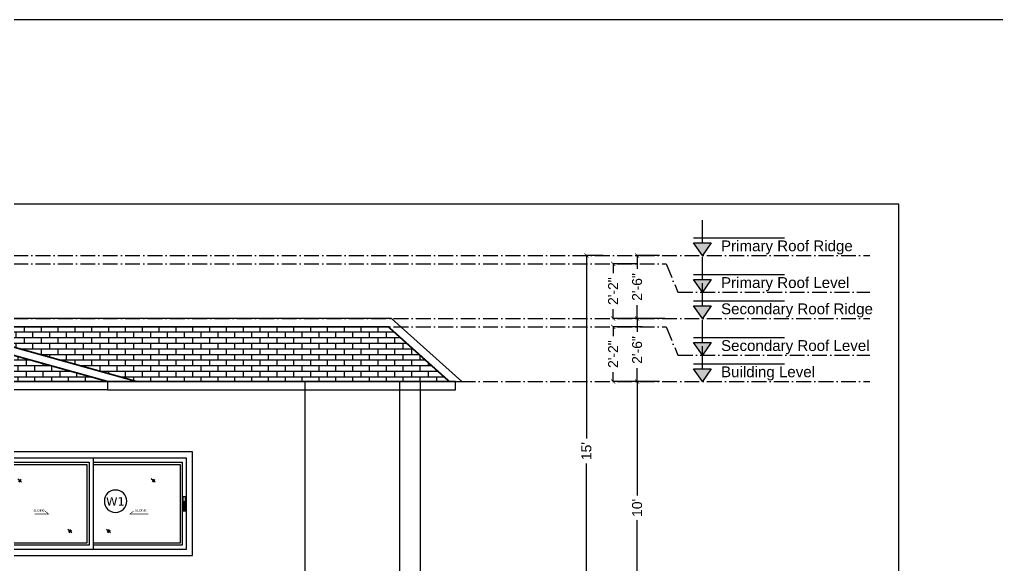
# Model space of a CAD drawing. Header units: millimetres. Extents: x -2842 to 116137, y -21481 to 17561.
# Drawn here: x 45047 to 56853, y -16122 to -9535 of the extents above; entities that cross this region are included whole.
import ezdxf
from ezdxf.enums import TextEntityAlignment as Align
from ezdxf.xclip import XClip

# ---------------------------------------------------------------- set-up
doc = ezdxf.new("R2010")
doc.units = ezdxf.units.MM
doc.header["$LTSCALE"] = 150
doc.header["$XCLIPFRAME"] = 2
doc.linetypes.add('ACAD_ISO10W100', pattern=[18, 12, -3, 0, -3])
doc.linetypes.add('HIDDEN', pattern=[0])
for name, color, linetype, true_color in [('ad-Dimension', 5, 'Continuous', 0x0000ff), ('ad-Primary Roof', 5, 'Continuous', 0x0000ff), ('ad-Secondary Roof', 6, 'Continuous', 0xff00ff)]:
    doc.layers.add(name, color=color, linetype=linetype, true_color=true_color)
for name, color, linetype in [('ad-Door', 11, 'Continuous'), ('ad-Elevation 10', 8, 'Continuous'), ('ad-Grid', 8, 'ACAD_ISO10W100'), ('ad-Level', 4, 'Continuous'), ('ad-Level text', 4, 'Continuous'), ('ad-MS Column', 1, 'Continuous'), ('ad-Ridge', 50, 'Continuous'), ('ad-Text Main_Door&window Label', 7, 'Continuous'), ('ad-Wall hatch', 8, 'Continuous'), ('ad-White band', 7, 'Continuous')]:
    doc.layers.add(name, color=color, linetype=linetype)
doc.styles.add('6 U T S R N_Typical Floor Plan$0$3BHK-E(NB)$0$grid_text', font='verdana.ttf', dxfattribs={"width": 0.9})
doc.styles.get("Standard").update_dxf_attribs({"font": 'arial.ttf'})
doc.dimstyles.new('Copy of A-100-DIM-INT (MM-FT)', dxfattribs={"dimscale": 50, "dimtxt": 2.4, "dimasz": 1, "dimexe": 0, "dimexo": 0, "dimgap": 1, "dimtad": 0, "dimdec": 0, "dimlfac": 0.03937, "dimdsep": 46, "dimlunit": 3, "dimtxsty": 'Standard', "dimblk": '$ZCDB_AUDIT_GENERATED_C85', "dimcen": 0.025, "dimclrd": 256, "dimclre": 256, "dimclrt": 256, "dimazin": 2, "dimtfac": 1, "dimtdec": 0, "dimtix": 1, "dimtmove": 2, "dimatfit": 3, "dimldrblk": '$ZCDB_AUDIT_GENERATED_C85', "dimfxl": 1, "dimtolj": 1, "dimtzin": 0, "dimarcsym": 0})

# ---------------------------------------------------------------- blocks, each defined once
blk = doc.blocks.new('zw$6575')
at = {"layer": 'ad-Wall hatch', "transparency": 33554610}
h = blk.add_hatch(dxfattribs=at)
h.set_pattern_fill('AR-BRSTD', color=256, angle=360)
h.set_pattern_definition([(360, (-1735205.87, 762949.44), (2e-14, 67.7418), []), (90, (-1735205.87, 762949.44), (-101.6, 67.7418), [67.7418, -67.7418])])
h.paths.add_polyline_path([(-12570, 0), (-7475, 1416), (-2380, 0)])
h = blk.add_hatch(dxfattribs=at)
h.set_pattern_fill('AR-BRSTD', color=256, angle=360)
h.set_pattern_definition([(360, (-1726287.95, 762949.44), (2e-14, 67.7418), []), (90, (-1726287.95, 762949.44), (-101.6, 67.7418), [67.7418, -67.7418])])
h.paths.add_polyline_path([(-2030, 0), (1744, 0), (1008, 660), (-4394, 660)])
at = {"layer": 'ad-Primary Roof', "const_width": 20}
blk.add_lwpolyline([(-12570, 0), (-7475, 1416), (-2380, 0)], close=True, dxfattribs=at)
at = {"layer": 'ad-Ridge'}
for points in [[(-7475, 1520), (-7475, 1416), (-2380, 0), (-2030, 0)], [(1896, 0), (1046, 760), (-4753, 760), (-4394, 660), (1008, 660), (1744, 0)]]:
    blk.add_lwpolyline(points, close=True, dxfattribs=at)
at = {"layer": 'ad-Secondary Roof', "const_width": 20}
blk.add_lwpolyline([(-2030, 0), (1744, 0), (1008, 660), (-4394, 660)], close=True, dxfattribs=at)
at = {"layer": 'ad-White band'}
blk.add_lwpolyline([(-12570, 0), (-2380, 0), (-2380, -100), (-12570, -100)], close=True, dxfattribs=at)
at = {"layer": 'ad-White band', "color": 8}
blk.add_lwpolyline([(1820, 0), (-2380, 0), (-2380, -100), (1820, -100)], close=True, dxfattribs=at)
blk = doc.blocks.new('A$C21625DEA')
at = {"layer": 'ad-Wall hatch'}
for p, q in [((0, 0), (46, 40)), ((4, 20), (21, 35)), ((21, 1), (37, 16))]:
    blk.add_line(p, q, dxfattribs=at)
blk = doc.blocks.new('hejhf')
at = {"layer": 'ad-Door', "linetype": 'HIDDEN', "ltscale": 300}
blk.add_lwpolyline([(35197, 30880), (35229, 30880), (35229, 30710), (35197, 30710)], close=True, dxfattribs=at)
at = {"layer": 'ad-Door'}
blk.add_lwpolyline([(35205, 30818), (35221, 30818), (35221, 30722), (35205, 30722)], close=True, dxfattribs=at)
blk = doc.blocks.new('6 U T S R N_Typical Floor Plan$0$ad_Window Tag')
blk.add_circle((0, 0), 150)
at = {"style": '6 U T S R N_Typical Floor Plan$0$3BHK-E(NB)$0$grid_text', "width": 0.9}
blk.add_attdef('D1', text='', height=125, dxfattribs=at).set_placement((0, 0), align=Align.MIDDLE_CENTER)
blk = doc.blocks.new('zw$E83C')
at = {"layer": 'ad-Door'}
for points in [[(2400, 1250), (0, 1250), (0, 0), (2400, 0)], [(2325, 1175), (75, 1175), (75, 75), (2325, 75)], [(125, 1125), (1150, 1125), (1150, 125), (125, 125)], [(150, 1100), (1125, 1100), (1125, 150), (150, 150)]]:
    blk.add_lwpolyline(points, close=True, dxfattribs=at)
for points in [[(1200, 1175), (1200, 75)], [(1200, 1125), (2275, 1125), (2275, 125), (1200, 125)], [(1200, 1100), (2250, 1100), (2250, 150), (1200, 150)]]:
    blk.add_lwpolyline(points, dxfattribs=at)
at = {"layer": 'ad-Door', "const_width": 6.39, "elevation": 0}
for points in [[(619, 536), (663, 500), (494, 500)], [(1689, 536), (1642, 500), (1866, 500)]]:
    blk.add_lwpolyline(points, dxfattribs=at)
at = {"xscale": -1}
for p in [(35313, -30170), (37513, -30170)]:
    blk.add_blockref('hejhf', p, dxfattribs=at)
at = {"layer": 'ad-Elevation 10', "xscale": -1}
for p in [(335, 884, 0), (1948, 884), (941, 274, 0), (1408, 274)]:
    blk.add_blockref('A$C21625DEA', p, dxfattribs=at)
at = {"layer": 'ad-Text Main_Door&window Label'}
ref = blk.add_blockref('6 U T S R N_Typical Floor Plan$0$ad_Window Tag', (1470, 655), dxfattribs=dict(at, xscale=-0.9, yscale=0.9, zscale=0.9))
ref.add_attrib('D1', 'W1', dxfattribs={"height": 101.2, "style": '6 U T S R N_Typical Floor Plan$0$3BHK-E(NB)$0$grid_text'}).set_placement((1469, 653), align=Align.MIDDLE_CENTER)
at = {"layer": 'ad-Text Main_Door&window Label', "linetype": 'Continuous', "char_height": 25, "width": 146.47, "attachment_point": 5}
for insert in [(547, 543, 0), (1776, 543, 0)]:
    blk.add_mtext('SLIDING', dxfattribs=dict(at, insert=insert))
blk = doc.blocks.new('zw$66E4')
at = {"layer": 'ad-MS Column'}
blk.add_lwpolyline([(0, 0), (250, 0), (250, 3050), (0, 3050)], close=True, dxfattribs=at)
blk = doc.blocks.new('A$Cbe5af2ca')
at = {"layer": 'ad-Elevation 10'}
blk.add_lwpolyline([(-12120, 0), (-12120, -3500), (0, -3500), (0, 0)], dxfattribs=at)
at = {"xscale": -1}
blk.add_blockref('zw$E83C', (-8365, -2100), dxfattribs=at)
at = {"layer": 'ad-MS Column', "xscale": -1}
blk.add_blockref('zw$66E4', (-13265, -3050), dxfattribs=at)
blk = doc.blocks.new('ELE-1')
at = {"layer": 'ad-Level'}
blk.add_hatch(color=252, dxfattribs=at).paths.add_polyline_path([(175, 125), (88.5, 125), (0, 125), (88.5, 0)])
at = {"layer": 'ad-Level', "color": 2}
blk.add_line((0, 175), (900, 175), dxfattribs=at)
blk.add_lwpolyline([(88.5, 125), (175, 125), (88.5, 0), (0, 125), (88.5, 125), (88.5, 350)], dxfattribs=at)
blk = doc.blocks.new('EW')
at = {"layer": 'ad-Level', "xscale": 1.792223955136464, "yscale": 1.792223955136464, "zscale": 1.792223955136464}
blk.add_blockref('ELE-1', (-1613, -314), dxfattribs=at)
at = {"layer": 'ad-Level text'}
blk.add_attdef('FLOOR', (-1126, -238), '', height=150, dxfattribs=at)
blk = doc.blocks.new('$ZCDB_AUDIT_GENERATED_C85')
at = {"color": 0, "linetype": 'ByBlock', "const_width": 0.15}
blk.add_lwpolyline([(-0.5, -0.5), (0.5, 0.5)], dxfattribs=at)
blk = doc.blocks.new('*D48')
at = {"layer": 'ad-Dimension', "lineweight": -2, "transparency": 16777216}
for p, q in [((-2540, 3050), (-2811, 3050)), ((-2811, 3050), (-2811, 1675)), ((-2811, 0), (-2811, 1375)), ((-2540, 0), (-2811, 0))]:
    blk.add_line(p, q, dxfattribs=at)
at = {"layer": 'Defpoints', "color": 0, "transparency": 16777216}
for p in [(-2540, 3050), (-2811, 0), (-2540, 0)]:
    blk.add_point(p, dxfattribs=at)
at = {"layer": 'ad-Dimension', "lineweight": -2, "transparency": 16777216, "xscale": 50, "yscale": 50, "zscale": 50}
for p, rotation in [((-2811, 3050), 90), ((-2811, 0), 270)]:
    blk.add_blockref('$ZCDB_AUDIT_GENERATED_C85', p, dxfattribs=dict(at, rotation=rotation))
at = {"layer": 'ad-Dimension', "transparency": 16777216, "insert": (-2811, 1525), "char_height": 120, "attachment_point": 5, "rotation": 90}
blk.add_mtext("\\A1;10'", dxfattribs=at)
blk = doc.blocks.new('*D49')
at = {"layer": 'ad-Dimension', "lineweight": -2, "transparency": 16777216}
for p, q in [((-3220, 4570), (-3423, 4570)), ((-3423, 4570), (-3423, 2360)), ((-3423, 0), (-3423, 2060)), ((-3220, 0), (-3423, 0))]:
    blk.add_line(p, q, dxfattribs=at)
at = {"layer": 'Defpoints', "color": 0, "transparency": 16777216}
for p in [(-3220, 4570), (-3423, 0), (-3220, 0)]:
    blk.add_point(p, dxfattribs=at)
at = {"layer": 'ad-Dimension', "lineweight": -2, "transparency": 16777216, "xscale": 50, "yscale": 50, "zscale": 50}
for p, rotation in [((-3423, 4570), 90), ((-3423, 0), 270)]:
    blk.add_blockref('$ZCDB_AUDIT_GENERATED_C85', p, dxfattribs=dict(at, rotation=rotation))
at = {"layer": 'ad-Dimension', "transparency": 16777216, "insert": (-3423, 2210), "char_height": 120, "attachment_point": 5, "rotation": 90}
blk.add_mtext("\\A1;15'", dxfattribs=at)
blk = doc.blocks.new('*D51')
at = {"layer": 'ad-Dimension', "lineweight": -2, "transparency": 16777216}
for p, q in [((-2478, 3810), (-2811, 3810)), ((-2811, 3810), (-2811, 3648)), ((-2811, 3050), (-2811, 3212)), ((-2540, 3050), (-2811, 3050))]:
    blk.add_line(p, q, dxfattribs=at)
at = {"layer": 'Defpoints', "color": 0, "transparency": 16777216}
for p in [(-2811, 3810), (-2478, 3810), (-2540, 3050)]:
    blk.add_point(p, dxfattribs=at)
at = {"layer": 'ad-Dimension', "lineweight": -2, "transparency": 16777216, "xscale": 50, "yscale": 50, "zscale": 50}
for p, rotation in [((-2811, 3810), 90), ((-2811, 3050), 270)]:
    blk.add_blockref('$ZCDB_AUDIT_GENERATED_C85', p, dxfattribs=dict(at, rotation=rotation))
at = {"layer": 'ad-Dimension', "transparency": 16777216, "insert": (-2811, 3430), "char_height": 120, "attachment_point": 5, "rotation": 90}
blk.add_mtext('\\A1;2\'-6"', dxfattribs=at)
blk = doc.blocks.new('*D52')
at = {"layer": 'ad-Dimension', "lineweight": -2, "transparency": 16777216}
for p, q in [((-2540, 4570), (-2811, 4570)), ((-2811, 4570), (-2811, 4408)), ((-2811, 3810), (-2811, 3972)), ((-2478, 3810), (-2811, 3810))]:
    blk.add_line(p, q, dxfattribs=at)
at = {"layer": 'Defpoints', "color": 0, "transparency": 16777216}
for p in [(-2811, 4570), (-2540, 4570), (-2478, 3810)]:
    blk.add_point(p, dxfattribs=at)
at = {"layer": 'ad-Dimension', "lineweight": -2, "transparency": 16777216, "xscale": 50, "yscale": 50, "zscale": 50}
for p, rotation in [((-2811, 4570), 90), ((-2811, 3810), 270)]:
    blk.add_blockref('$ZCDB_AUDIT_GENERATED_C85', p, dxfattribs=dict(at, rotation=rotation))
at = {"layer": 'ad-Dimension', "transparency": 16777216, "insert": (-2811, 4190), "char_height": 120, "attachment_point": 5, "rotation": 90}
blk.add_mtext('\\A1;2\'-6"', dxfattribs=at)
blk = doc.blocks.new('*D53')
at = {"layer": 'ad-Dimension', "lineweight": -2, "transparency": 16777216}
for p, q in [((-2751, 3710), (-3101, 3710)), ((-3101, 3710), (-3101, 3598)), ((-3101, 3050), (-3101, 3162)), ((-2811, 3050), (-3101, 3050))]:
    blk.add_line(p, q, dxfattribs=at)
at = {"layer": 'Defpoints', "color": 0, "transparency": 16777216}
for p in [(-2751, 3710), (-3101, 3050), (-2811, 3050)]:
    blk.add_point(p, dxfattribs=at)
at = {"layer": 'ad-Dimension', "lineweight": -2, "transparency": 16777216, "xscale": 50, "yscale": 50, "zscale": 50}
for p, rotation in [((-3101, 3710), 90), ((-3101, 3050), 270)]:
    blk.add_blockref('$ZCDB_AUDIT_GENERATED_C85', p, dxfattribs=dict(at, rotation=rotation))
at = {"layer": 'ad-Dimension', "transparency": 16777216, "insert": (-3101, 3380), "char_height": 120, "attachment_point": 5, "rotation": 90}
blk.add_mtext('\\A1;2\'-2"', dxfattribs=at)
blk = doc.blocks.new('*D54')
at = {"layer": 'ad-Dimension', "lineweight": -2, "transparency": 16777216}
for p, q in [((-2811, 4470), (-3101, 4470)), ((-3101, 4470), (-3101, 4358)), ((-3101, 3810), (-3101, 3922)), ((-2811, 3810), (-3101, 3810))]:
    blk.add_line(p, q, dxfattribs=at)
at = {"layer": 'Defpoints', "color": 0, "transparency": 16777216}
for p in [(-2811, 4470), (-3101, 3810), (-2811, 3810)]:
    blk.add_point(p, dxfattribs=at)
at = {"layer": 'ad-Dimension', "lineweight": -2, "transparency": 16777216, "xscale": 50, "yscale": 50, "zscale": 50}
for p, rotation in [((-3101, 4470), 90), ((-3101, 3810), 270)]:
    blk.add_blockref('$ZCDB_AUDIT_GENERATED_C85', p, dxfattribs=dict(at, rotation=rotation))
at = {"layer": 'ad-Dimension', "transparency": 16777216, "insert": (-3101, 4140), "char_height": 120, "attachment_point": 5, "rotation": 90}
blk.add_mtext('\\A1;2\'-2"', dxfattribs=at)
blk = doc.blocks.new('zw$38DE')
at = {"layer": 'ad-Grid', "ltscale": 0.1}
for points in [[(-27431.1, 4570), (0, 4570)], [(-27431.1, 4470), (-2459.8, 4470), (-2319.6, 4127), (0, 4127)], [(-27431.1, 3810), (0, 3810)], [(-27431.1, 3710), (-2459.8, 3710), (-2319.6, 3367), (0, 3367)], [(-27431.1, 3050), (0, 3050)]]:
    blk.add_lwpolyline(points, dxfattribs=at)
at = {"lineweight": 25}
ref = blk.add_blockref('EW', (-1031.8, 4783.4), dxfattribs=dict(at, xscale=0.6803507037772645, yscale=0.6803507037772645, zscale=0.6803507037772645))
ref.add_attrib('FLOOR', 'Primary Roof Ridge', (-1797.9, 4621.2), dxfattribs={"layer": 'ad-Level text', "height": 130.472, "rotation": 720})
ref = blk.add_blockref('EW', (-1031.8, 4340.4), dxfattribs=dict(at, xscale=0.6803507037772645, yscale=0.6803507037772645, zscale=0.6803507037772645))
ref.add_attrib('FLOOR', 'Primary Roof Level', (-1797.9, 4178.1), dxfattribs={"layer": 'ad-Level text', "height": 130.472, "rotation": 720})
ref = blk.add_blockref('EW', (-1031.8, 4023.4), dxfattribs=dict(at, xscale=0.6803507037772645, yscale=0.6803507037772645, zscale=0.6803507037772645))
ref.add_attrib('FLOOR', 'Secondary Roof Ridge', (-1797.9, 3861.2), dxfattribs={"layer": 'ad-Level text', "height": 130.472, "rotation": 720})
ref = blk.add_blockref('EW', (-1031.8, 3580.4), dxfattribs=dict(at, xscale=0.6803507037772645, yscale=0.6803507037772645, zscale=0.6803507037772645))
ref.add_attrib('FLOOR', 'Secondary Roof Level', (-1797.9, 3418.1), dxfattribs={"layer": 'ad-Level text', "height": 130.472, "rotation": 720})
ref = blk.add_blockref('EW', (-1031.8, 3263.4), dxfattribs=dict(at, xscale=0.6803507037772645, yscale=0.6803507037772645, zscale=0.6803507037772645))
ref.add_attrib('FLOOR', 'Building Level', (-1797.9, 3101.2), dxfattribs={"layer": 'ad-Level text', "height": 130.472, "rotation": 720})
at = {"layer": 'ad-Dimension'}
dim = blk.add_linear_dim(base=(-3423, 0), p1=(-3219.8, 4570), p2=(-3219.8, 0), angle=90, dimstyle='Copy of A-100-DIM-INT (MM-FT)', override={"dimblk": '$ZCDB_AUDIT_GENERATED_C85'}, dxfattribs=at)
dim.commit()
dim.dimension.update_dxf_attribs({"geometry": '*D49', "text_midpoint": (-3423, 2210), "dimtype": 128})
for base, p1, p2, picture, middle in [((-3101.5, 3810), (-2811.4, 4470), (-2811.4, 3810), '*D54', (-3101.5, 4140)), ((-2811.4, 4570), (-2478.4, 3810), (-2539.9, 4570), '*D52', (-2811.4, 4190)), ((-2811.4, 3810), (-2539.9, 3050), (-2478.4, 3810), '*D51', (-2811.4, 3430)), ((-3101.5, 3050), (-2750.5, 3710), (-2811.4, 3050), '*D53', (-3101.5, 3380))]:
    dim = blk.add_linear_dim(base=base, p1=p1, p2=p2, angle=90, dimstyle='Copy of A-100-DIM-INT (MM-FT)', override={"dimblk": '$ZCDB_AUDIT_GENERATED_C85'}, dxfattribs=at)
    dim.commit()
    dim.dimension.update_dxf_attribs({"geometry": picture, "text_midpoint": middle})
dim = blk.add_linear_dim(base=(-2811.4, 0), p1=(-2539.9, 3050), p2=(-2539.9, 0), angle=90, dimstyle='Copy of A-100-DIM-INT (MM-FT)', dxfattribs=at)
dim.commit()
dim.dimension.update_dxf_attribs({"geometry": '*D48', "text_midpoint": (-2811.4, 1525)})

msp = doc.modelspace()

# ---------------------------------------------------------------- linework, layer by layer
msp.add_lwpolyline([(29034, -9535), (58068, -9535), (58068, -21481), (29034, -21481)], close=True)

# ---------------------------------------------------------------- block references
ref = msp.add_blockref('zw$38DE', (55314, -16952))
XClip(ref).set_block_clipping_path([(-24388.2934201569, -2140.6281090205), (349.01197073, 5188.3683916222)])
msp.add_blockref('zw$6575', (48491, -13902))
at = {"xscale": -1}
msp.add_blockref('A$Cbe5af2ca', (36371, -13902), dxfattribs=at)

doc.saveas('drawing.dxf')
